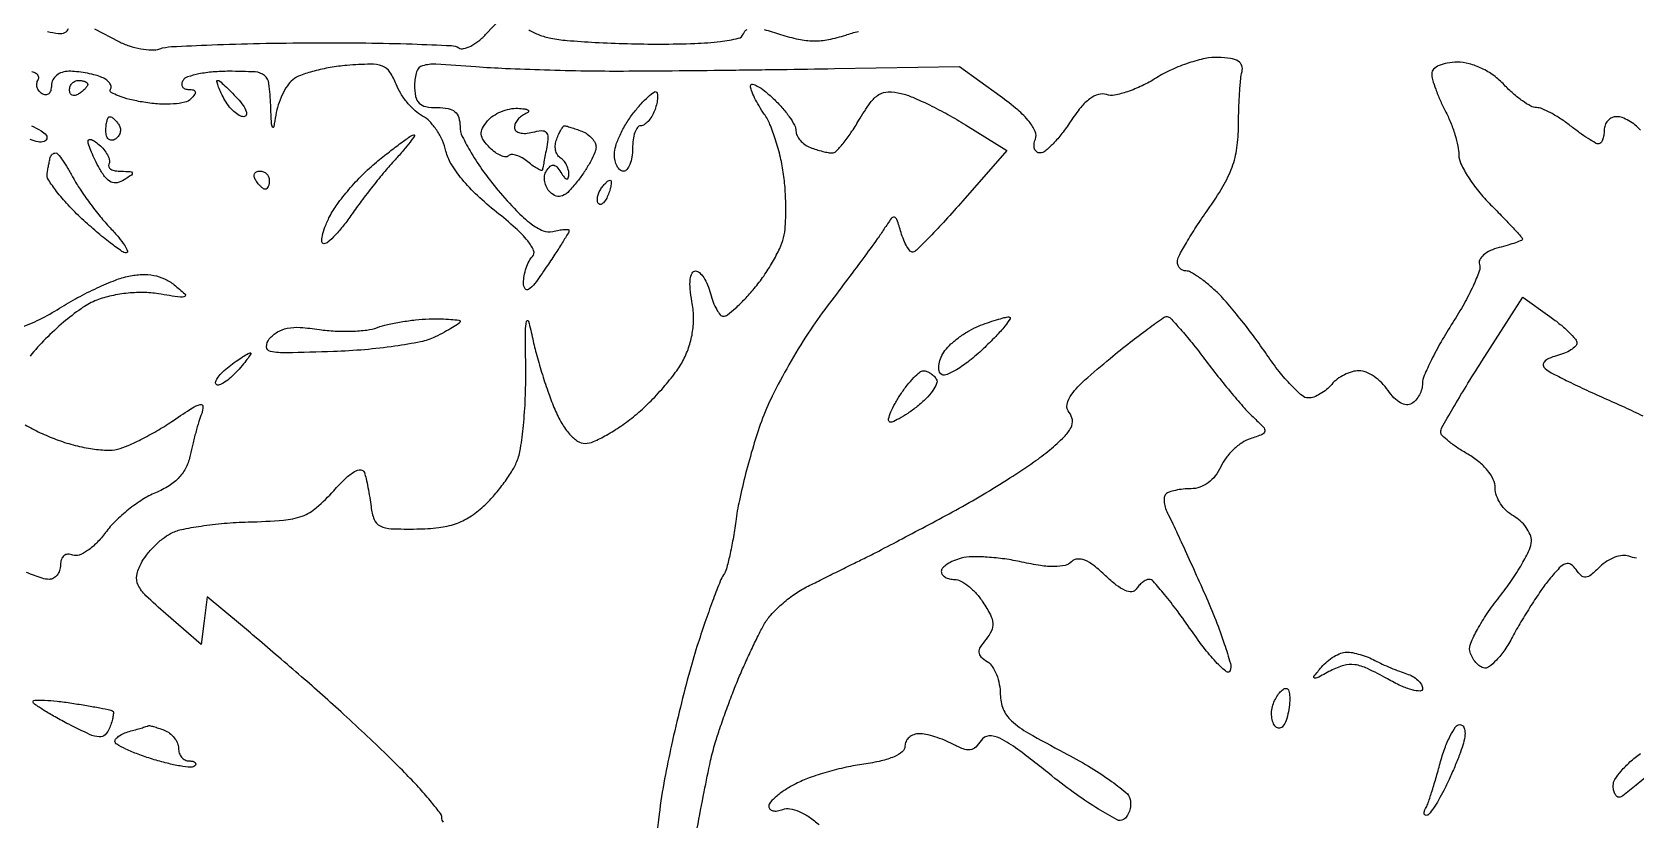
# Model space of a CAD drawing. Extents: x 0 to 102, y 0 to 135.
# Drawn here: x 65.55 to 80.5, y 30.41 to 37.76 of the extents above; entities that cross this region are included whole.
import ezdxf

# ---------------------------------------------------------------- set-up
doc = ezdxf.new("R2010")
doc.units = 0
doc.header["$MEASUREMENT"] = 0

msp = doc.modelspace()

# ---------------------------------------------------------------- linework, layer by layer
for points in [[(66.136028, 37.789721), (66.361679, 37.671491, 0.040499), (66.459571, 37.62991, 0.035796), (66.566998, 37.602576, 0.037541), (66.667755, 37.592207, 0.083905), (66.743765, 37.602912, -0.064044), (66.853841, 37.622876, -0.003075), (67.227748, 37.639846, -0.004985), (67.673218, 37.652873, -0.003566), (68.17169, 37.658922, -0.003944), (68.665203, 37.657497, -0.00595), (69.09502, 37.647751, -0.002597), (69.460597, 37.633206, -0.127844), (69.529446, 37.611964, 0.19814), (69.574741, 37.604545, 0.060817), (69.641147, 37.62881, 0.050286), (69.71606, 37.677071, 0.037011), (69.788565, 37.744182), (69.961416, 37.929716)], [(65.697085, 37.765039, 0.030636), (65.800175, 37.745784, 0.139267), (65.85993, 37.75502, 0.208418), (65.892412, 37.791337, 0.079864)], [(70.181349, 37.781112, 0.04686), (70.278397, 37.733303, 0.041698), (70.3865, 37.70213, 0.02919), (70.539193, 37.680763, 0.00666), (70.799662, 37.663194, 0.006869), (71.100956, 37.651049, 0.006638), (71.405925, 37.647, 0.008961), (71.730041, 37.652809, 0.022066), (71.967263, 37.67182, 0.02335), (72.133981, 37.700573, 0.263766), (72.181966, 37.743799, -0.199688), (72.215823, 37.782718, -0.120491)], [(72.374043, 37.782715, -0.015262), (72.527416, 37.737238, 0.027813), (72.694771, 37.692151, 0.049383), (72.836604, 37.676649, 0.050836), (72.975893, 37.689417, 0.031456), (73.135046, 37.731054, -0.0185), (73.252833, 37.765151, -0.02389)], [(80.5392, 36.8433, 0.048188), (80.490291, 36.891856, 0.041499), (80.430585, 36.932923, 0.04354), (80.369597, 36.961082, 0.086594), (80.317341, 36.9702, 0.108083), (80.272878, 36.960475, 0.099644), (80.235034, 36.932923, 0.09558), (80.209659, 36.891747, 0.090674), (80.2008, 36.8433, -0.037626), (80.197138, 36.794703, -0.056466), (80.186081, 36.753677, -0.074143), (80.169885, 36.725655, -0.228536), (80.150694, 36.7164, -0.131583), (80.120809, 36.724403, -0.01114), (80.05212, 36.766103, -0.014171), (79.971527, 36.820793, -0.010488), (79.885485, 36.8856, 0.020694), (79.795741, 36.950367, 0.022992), (79.703975, 37.005097, 0.023138), (79.622143, 37.044177, 0.100149), (79.569638, 37.0548, -0.126651), (79.518189, 37.068045, -0.027766), (79.440121, 37.116928, -0.027215), (79.353662, 37.185338, -0.023209), (79.2702, 37.2663, 0.045709), (79.172343, 37.35304, 0.045986), (79.060545, 37.420358, 0.048227), (78.944092, 37.463357, 0.06442), (78.832453, 37.4778, 0.040518), (78.739221, 37.470232, 0.063915), (78.662406, 37.44734, 0.086529), (78.611396, 37.413191, 0.20614), (78.593921, 37.37205, 0.069593), (78.602057, 37.315899, 0.01669), (78.631413, 37.226182, 0.016826), (78.672407, 37.124509, 0.015958), (78.720821, 37.02398, -0.024661), (78.769202, 36.918881, -0.020832), (78.810076, 36.803494, -0.021344), (78.83849, 36.694986, -0.053406), (78.8472, 36.61367, 0.112828), (78.866425, 36.529558, 0.029633), (78.934179, 36.408048, 0.028542), (79.029968, 36.275275, 0.025844), (79.1433, 36.14958, -0.003894), (79.256796, 36.034303, -0.006098), (79.352421, 35.933213, -0.002081), (79.43313, 35.845046, -0.186391), (79.4394, 35.828811, -0.304379), (79.431483, 35.817011, -0.009869), (79.375506, 35.795353, -0.015892), (79.305266, 35.772258, -0.009995), (79.22189, 35.749551, 0.046124), (79.141122, 35.721154, 0.069284), (79.078275, 35.680993, 0.09359), (79.042076, 35.635972, 0.205916), (79.038426, 35.592823, -0.171574), (79.037292, 35.530192, -0.017597), (78.979681, 35.391269, -0.020331), (78.8961, 35.226306, -0.01487), (78.790635, 35.050108, 0.011938), (78.682717, 34.872184, 0.014934), (78.591589, 34.701944, 0.01316), (78.523908, 34.556408, 0.102602), (78.5088, 34.483557, -0.069762), (78.501402, 34.430793, -0.052658), (78.479458, 34.376456, -0.053386), (78.447137, 34.328773, -0.078875), (78.408914, 34.295853, -0.167499), (78.36029, 34.284895, -0.098381), (78.302832, 34.303071, -0.074223), (78.242724, 34.348832, -0.046481), (78.187095, 34.41776, 0.050568), (78.129446, 34.488011, 0.04655), (78.057352, 34.547456, 0.049682), (77.982372, 34.588146, 0.099812), (77.91664, 34.6014, 0.071445), (77.852065, 34.592126, 0.044601), (77.780809, 34.564123, 0.043901), (77.714046, 34.523068, 0.05982), (77.6628, 34.4745, -0.046651), (77.614191, 34.425945, -0.041031), (77.555379, 34.384877, -0.043211), (77.495688, 34.356688, -0.088942), (77.445005, 34.3476, -0.180976), (77.386123, 34.369634, -0.022455), (77.285322, 34.465643, -0.024159), (77.172184, 34.595545, -0.017796), (77.059349, 34.74945, 0.010476), (76.940056, 34.917259, 0.00894), (76.807506, 35.089172, 0.009038), (76.681311, 35.241211, 0.025159), (76.585626, 35.34165, 0.01838), (76.502962, 35.414528, 0.022519), (76.420421, 35.476085, 0.021761), (76.347806, 35.52083, 0.127871), (76.304841, 35.532, -0.104328), (76.274224, 35.538459, -0.09904), (76.248171, 35.556794, -0.096615), (76.23071, 35.584186, -0.093989), (76.2246, 35.616404, -0.123603), (76.237537, 35.667939, -0.009406), (76.308236, 35.794116, -0.012487), (76.400262, 35.942705, -0.009177), (76.509319, 36.102854, 0.021236), (76.649671, 36.320038, 0.045455), (76.734692, 36.500441, 0.051418), (76.779539, 36.678433, 0.035626), (76.794658, 36.8856, -0.007517), (76.797239, 37.040419, -0.008178), (76.80447, 37.190795, -0.007759), (76.814758, 37.319238, -0.039293), (76.827189, 37.389963, 0.149116), (76.824761, 37.445735, 0.174504), (76.791407, 37.486553, 0.097333), (76.720596, 37.51209, 0.028773), (76.6053, 37.523022, 0.062016), (76.485216, 37.512564, 0.027478), (76.331425, 37.470715, 0.026681), (76.17132, 37.407883, 0.03245), (76.029359, 37.33176, -0.027375), (75.895524, 37.258238, -0.030993), (75.759794, 37.203136, -0.03254), (75.640335, 37.171534, -0.12447), (75.564059, 37.175665, 0.144945), (75.488599, 37.176712, 0.092124), (75.4092, 37.137599, 0.062331), (75.323794, 37.055449, 0.026062), (75.229772, 36.926013, -0.020619), (75.149791, 36.813348, -0.027298), (75.067507, 36.718225, -0.026872), (74.993024, 36.648931, -0.175673), (74.945771, 36.6318, -0.160933), (74.914469, 36.642143, -0.151634), (74.894581, 36.669331, -0.110877), (74.890026, 36.710677, -0.063909), (74.901925, 36.759564, 0.197556), (74.900201, 36.832379, 0.068046), (74.844087, 36.923973, 0.04567), (74.736802, 37.033117, 0.018738), (74.573269, 37.161414), (74.195585, 37.4355), (73.031642, 37.415195, -0.000859), (72.527206, 37.407262, -0.00065), (71.973521, 37.400225, -0.000657), (71.453624, 37.394976, -0.001528), (71.064, 37.392746, -0.004702), (70.714528, 37.3951, -0.003494), (70.328641, 37.404027, -0.003531), (69.96464, 37.417566, -0.007973), (69.68925, 37.434161, 0.00508), (69.314824, 37.458898, 0.085652), (69.192109, 37.444714, 0.252759), (69.136493, 37.389572, 0.073768), (69.1182, 37.26626, 0.045547), (69.127994, 37.158971, 0.152013), (69.160504, 37.097096, 0.151986), (69.222389, 37.064591, 0.045525), (69.3297, 37.0548, -0.044874), (69.430997, 37.045691, -0.128793), (69.494514, 37.016133, -0.150957), (69.52951, 36.96265, -0.070057), (69.5412, 36.879628, 0.113226), (69.562627, 36.786219, 0.021622), (69.645795, 36.631869, 0.022056), (69.760954, 36.456697, 0.01872), (69.897267, 36.282181, 0.015599), (70.067216, 36.092938, 0.040501), (70.204023, 35.971266, 0.05974), (70.315778, 35.906294, 0.167299), (70.404867, 35.899533, -0.017846), (70.462981, 35.912534, -0.031273), (70.511887, 35.918524, -0.035171), (70.547554, 35.918133, -0.390603), (70.5564, 35.908537, -0.136349), (70.550616, 35.88772, -0.002857), (70.494272, 35.795359, -0.006428), (70.425952, 35.687906, -0.004259), (70.3449, 35.566251, -0.00974), (70.238853, 35.416352, -0.081778), (70.179684, 35.358699, -0.43613), (70.147953, 35.365572, -0.134548), (70.1334, 35.418674, -0.044382), (70.13953, 35.487601, -0.036785), (70.157831, 35.558991, -0.038235), (70.184666, 35.622298, -0.077164), (70.216571, 35.665931, 0.309954), (70.227085, 35.722344, 0.065897), (70.17214, 35.812273, 0.040492), (70.05907, 35.930999, 0.014737), (69.881128, 36.080689, -0.0218), (69.703751, 36.234235, -0.030629), (69.5607, 36.387034, -0.035186), (69.458882, 36.52939, -0.083778), (69.410381, 36.649642, 0.051716), (69.378152, 36.747045, 0.041783), (69.324689, 36.843437, 0.043299), (69.259409, 36.92475, 0.079264), (69.191874, 36.976047, -0.062012), (69.12241, 37.025143, -0.035129), (69.05122, 37.099829, -0.034511), (68.989056, 37.186497, -0.047511), (68.946682, 37.272396, 0.058261), (68.888279, 37.384658, 0.153692), (68.818024, 37.440282, 0.096794), (68.707322, 37.45948, 0.015461), (68.486818, 37.447961, 0.021614), (68.3319, 37.428285, 0.022562), (68.181495, 37.395492, 0.02296), (68.054761, 37.355495, 0.085486), (67.982508, 37.313918, 0.072964), (67.93274, 37.258574, 0.034752), (67.885275, 37.175146, 0.033516), (67.846933, 37.079365, 0.040511), (67.824598, 36.985159, -0.007916), (67.805951, 36.874974, -0.713018), (67.794581, 36.873274, -0.107784), (67.784875, 36.908937, -0.002767), (67.777276, 37.07595, 0.02083), (67.760742, 37.278152, 0.193), (67.719145, 37.353477, 0.159436), (67.632926, 37.386791, 0.013128), (67.388893, 37.3932, 0.02093), (67.241195, 37.387015, 0.027868), (67.108191, 37.368349, 0.027581), (67.003175, 37.3415, 0.179846), (66.9609, 37.3086, 0.103804), (66.949252, 37.27636, 0.179349), (66.955261, 37.248851, 0.165378), (66.978406, 37.230402, 0.086517), (67.015127, 37.224, -0.055415), (67.05871, 37.219155, -0.292787), (67.074831, 37.20285, -0.217313), (67.069037, 37.176684, -0.034893), (67.033845, 37.136205, -0.140088), (66.976093, 37.104126, -0.039121), (66.872863, 37.088475, -0.034259), (66.742538, 37.087984, -0.023465), (66.595463, 37.104472, -0.01882), (66.463842, 37.130633, -0.034665), (66.359692, 37.163209, -0.044782), (66.291978, 37.196921, -0.414837), (66.285152, 37.225702, 0.19675), (66.289955, 37.254543, 0.113278), (66.27443, 37.286757, 0.081216), (66.240176, 37.317661, 0.051431), (66.192095, 37.342035, 0.031598), (66.129359, 37.361664, 0.017171), (66.050258, 37.37817, 0.017047), (65.968334, 37.389489, 0.025806), (65.896481, 37.3932, 0.078153), (65.833877, 37.383355, 0.092887), (65.781373, 37.35486, 0.10298), (65.746571, 37.312096, 0.120036), (65.7342, 37.261307, -0.067432), (65.727888, 37.214717, -0.140899), (65.708943, 37.183767, -0.190788), (65.680872, 37.173056, -0.136093), (65.64822, 37.182553, -0.090427), (65.619094, 37.208825, -0.095498), (65.601794, 37.243216, -0.099685), (65.598933, 37.280327, -0.108373), (65.610913, 37.314446, 0.213962), (65.614865, 37.344214, 0.177444), (65.595586, 37.370066, 0.09939), (65.551823, 37.387578, 0.04566)], [(69.388019, 30.393798, -0.189078), (69.372, 30.434645, 0.164439), (69.358906, 30.473383, 0.008377), (69.27542, 30.579048, 0.012639), (69.169183, 30.702471, 0.008764), (69.043217, 30.836738, 0.007177), (68.885061, 30.994896, 0.003439), (68.677721, 31.193616, 0.003408), (68.45841, 31.398122, 0.004858), (68.260667, 31.576497, 0.001839), (68.064151, 31.749049, 0.001421), (67.848753, 31.935708, 0.001437), (67.646623, 32.108855, 0.00345), (67.49561, 32.235678), (67.18432, 32.493462), (67.15721, 32.271384), (67.1301, 32.049305), (66.800585, 32.335097, -0.012774), (66.615032, 32.504526, -0.08754), (66.542377, 32.604046, -0.162548), (66.530321, 32.693685, -0.07585), (66.569874, 32.805506, -0.043314), (66.62045, 32.883044, -0.0282), (66.691065, 32.963405, -0.028332), (66.769471, 33.034543, -0.047232), (66.843692, 33.083787, -0.070531), (66.945338, 33.120956, -0.015531), (67.128616, 33.154057, -0.015861), (67.344798, 33.179226, -0.014664), (67.56788, 33.191476, 0.012855), (67.895809, 33.208294, 0.068618), (68.070575, 33.24627, 0.091044), (68.204987, 33.32549, 0.031909), (68.365326, 33.483463, -0.018418), (68.474873, 33.597374, -0.05812), (68.558946, 33.661551, -0.135641), (68.616243, 33.677177, -0.320978), (68.650251, 33.652663, -0.025006), (68.66607, 33.596603, -0.008491), (68.683568, 33.513721, -0.008419), (68.699828, 33.42135, -0.009589), (68.712202, 33.3324, 0.062885), (68.741576, 33.21474, 0.18961), (68.796632, 33.155048, 0.103738), (68.900995, 33.129037, 0.012651), (69.138111, 33.126139, 0.025877), (69.34298, 33.139437, 0.052811), (69.499996, 33.174892, 0.060264), (69.632453, 33.238548, 0.045264), (69.760437, 33.337639, 0.026177), (69.851855, 33.432077, 0.019295), (69.943194, 33.545439, 0.019605), (70.021394, 33.659638, 0.04066), (70.071244, 33.7554, 0.061827), (70.105392, 33.876344, 0.013558), (70.132291, 34.091156, 0.013915), (70.149854, 34.342974, 0.012965), (70.153956, 34.6014, -0.001787), (70.15156, 34.971317, -0.054598), (70.161343, 35.063103, -0.787889), (70.179468, 35.063482, -0.012478), (70.218702, 34.8975, 0.015172), (70.255631, 34.744949, 0.008987), (70.30842, 34.565313, 0.008989), (70.367595, 34.387803, 0.015258), (70.424249, 34.24185, 0.030956), (70.489817, 34.110392, 0.051097), (70.562536, 34.009954, 0.064968), (70.636881, 33.945758, 0.146668), (70.70746, 33.9246, 0.104492), (70.784926, 33.940968, 0.023714), (70.905702, 34.00139, 0.023555), (71.041056, 34.085948, 0.020973), (71.173389, 34.186014, 0.023477), (71.304533, 34.304877, 0.018105), (71.436327, 34.445974, 0.018434), (71.550023, 34.587073, 0.041059), (71.623152, 34.703891, 0.041051), (71.676963, 34.83289, 0.042143), (71.7084, 34.967823, 0.042054), (71.716808, 35.106386, 0.040521), (71.702154, 35.246177, -0.023249), (71.685673, 35.364016, -0.052074), (71.686719, 35.454285, -0.084239), (71.703577, 35.5121, -0.287281), (71.735355, 35.532, -0.191532), (71.772422, 35.51726, -0.05742), (71.812266, 35.469872, -0.048347), (71.848561, 35.401462, -0.036333), (71.87526, 35.3205, 0.028377), (71.90055, 35.239503, 0.040082), (71.932698, 35.171128, 0.04571), (71.966571, 35.122764, 0.220591), (71.996251, 35.109, 0.16927), (72.033928, 35.122131, 0.016514), (72.108556, 35.185469, 0.019446), (72.194353, 35.269611, 0.014187), (72.283204, 35.36932, 0.024162), (72.370949, 35.484458, 0.019865), (72.45346, 35.615146, 0.020314), (72.519679, 35.741476, 0.049109), (72.555202, 35.840619, 0.044863), (72.572061, 35.947645, 0.016298), (72.577285, 36.101349, 0.016009), (72.572092, 36.270849, 0.018395), (72.556022, 36.431941, 0.023138), (72.526682, 36.590936, 0.020162), (72.481679, 36.754134, 0.020649), (72.428873, 36.898489, 0.054815), (72.376145, 36.994666, -0.018837), (72.327245, 37.070398, -0.020846), (72.285925, 37.147127, -0.020754), (72.256344, 37.215038, -0.092588), (72.2484, 37.257571, -0.465523), (72.265569, 37.272015, -0.084592), (72.310528, 37.256074, -0.042118), (72.378641, 37.210102, -0.019077), (72.4599, 37.1394, -0.023735), (72.54086, 37.055765, -0.027612), (72.609272, 36.968786, -0.028296), (72.658065, 36.890033, -0.125176), (72.6714, 36.837604, 0.113113), (72.68131, 36.794359, 0.065947), (72.710709, 36.749704, 0.06067), (72.754052, 36.710472, 0.062095), (72.805219, 36.683151, 0.015301), (72.861539, 36.663494, 0.014404), (72.920093, 36.646884, 0.014536), (72.972807, 36.635178, 0.047399), (73.008363, 36.6318, 0.204713), (73.044691, 36.647324, 0.019444), (73.110135, 36.721309, 0.022344), (73.183555, 36.819785, 0.015733), (73.257472, 36.936512, -0.020895), (73.362827, 37.099146, -0.096992), (73.443494, 37.17594, -0.140818), (73.531158, 37.201874, -0.063519), (73.651286, 37.187506, -0.040095), (73.759203, 37.151017, -0.012306), (73.915602, 37.079137, -0.012227), (74.087347, 36.989752, -0.013104), (74.250532, 36.894023), (74.635748, 36.654259), (74.224624, 36.184649, -0.005347), (74.06319, 36.004181, -0.00809), (73.918528, 35.850955, -0.003821), (73.793272, 35.724461, -0.165034), (73.759917, 35.70812, -0.252673), (73.735652, 35.717435, -0.042732), (73.70563, 35.759148, -0.03781), (73.675697, 35.819132, -0.025314), (73.650353, 35.89155, 0.010496), (73.612536, 36.01083, 0.267601), (73.587866, 36.03246, 0.295261), (73.558631, 36.020874, 0.012186), (73.492436, 35.92305, -0.01411), (73.429164, 35.830315, -0.002061), (73.294681, 35.646288, -0.002329), (73.133761, 35.430096, -0.001996), (72.962372, 35.20395, 0.019632), (72.784895, 34.951769, 0.014016), (72.60564, 34.65673, 0.014184), (72.45041, 34.3654, 0.029195), (72.349166, 34.127809, 0.013526), (72.274327, 33.899996, 0.009688), (72.202554, 33.641641, 0.009793), (72.143742, 33.392723, 0.020661), (72.109957, 33.197209, -0.010405), (72.084919, 33.032222, -0.012789), (72.054433, 32.87947, -0.011253), (72.022871, 32.75327, -0.085298), (71.996956, 32.6979, 0.057868), (71.96561, 32.639461, 0.004683), (71.902943, 32.476618, 0.006259), (71.832244, 32.280182, 0.004769), (71.759582, 32.0634, 0.012166), (71.68164, 31.801784, 0.005935), (71.594337, 31.464592, 0.005883), (71.511776, 31.111528, 0.008473), (71.447713, 30.797106, 0.014807), (71.39625, 30.466542, 0.008287), (71.352282, 30.061981, 0.008262)], [(65.548504, 36.885967, -0.023994), (65.638326, 36.838367, -0.090731), (65.686113, 36.796769, -0.264135), (65.691299, 36.764033, -0.219791), (65.665855, 36.738926, -0.134514), (65.611112, 36.734615, -0.050123), (65.536514, 36.756794, -0.045093)], [(65.440845, 35.002838, 0.031942), (65.624458, 35.079899, 0.025588), (65.811393, 35.185051, -0.017312), (65.97872, 35.282852, -0.014994), (66.160531, 35.373913, -0.015246), (66.330278, 35.446454, -0.041952), (66.454946, 35.483589, -0.041224), (66.578204, 35.498859, -0.057746), (66.688746, 35.490607, -0.062212), (66.788064, 35.458339, -0.059646), (66.877946, 35.402293, -0.011412), (66.978538, 35.317647, -0.512592), (66.976232, 35.294406, -0.169308), (66.936423, 35.286786, -0.003473), (66.732707, 35.318252, 0.037514), (66.586364, 35.330752, 0.030429), (66.429015, 35.322779, 0.03067), (66.275377, 35.295965, 0.04044), (66.140232, 35.251937, 0.055686), (66.010336, 35.179783, 0.021431), (65.847247, 35.052909, 0.020904), (65.680525, 34.898892, 0.024183), (65.535579, 34.738493, 0.011863)], [(80.503125, 32.853613, -0.060124), (80.430127, 32.871965, 0.119661), (80.372431, 32.879404, 0.060366), (80.300585, 32.862539, 0.054779), (80.226507, 32.825783, 0.053892), (80.161731, 32.773645, -0.022621), (80.079727, 32.698743, -0.14572), (80.02873, 32.67685, -0.221757), (79.985838, 32.69108, -0.059644), (79.9387, 32.74763, 0.099085), (79.891093, 32.796407, 0.24314), (79.842791, 32.802379, 0.116383), (79.783304, 32.762914, 0.018031), (79.6897, 32.6556, 0.019028), (79.611867, 32.551748, 0.008823), (79.518418, 32.41141, 0.008725), (79.425319, 32.260365, 0.012017), (79.347379, 32.121314, -0.027129), (79.274556, 32.000127, -0.039958), (79.196976, 31.903245, -0.046107), (79.125451, 31.840061, -0.242814), (79.075307, 31.832225, -0.089357), (79.034783, 31.854344, -0.056129), (78.996693, 31.892788, -0.054104), (78.966614, 31.940707, -0.065268), (78.949805, 31.99108, -0.151363), (78.957475, 32.061352, -0.022966), (79.020309, 32.189757, -0.023972), (79.111442, 32.338753, -0.018686), (79.223934, 32.49167, 0.01712), (79.338244, 32.646044, 0.020346), (79.434937, 32.799433, 0.019598), (79.505241, 32.933628, 0.109871), (79.523179, 33.012173, 0.099357), (79.511064, 33.07436, 0.057561), (79.474056, 33.141232, 0.054284), (79.419449, 33.202384, 0.060579), (79.3548, 33.2478, -0.069904), (79.290089, 33.295079, -0.056201), (79.235302, 33.361737, -0.057684), (79.198117, 33.436711, -0.086512), (79.1856, 33.508511, 0.110778), (79.168014, 33.586913, 0.05932), (79.115057, 33.671416, 0.051826), (79.034051, 33.752995, 0.042032), (78.932335, 33.822785, -0.017311), (78.835285, 33.882548, -0.02423), (78.753309, 33.94295, -0.022124), (78.692274, 33.997321, -0.200186), (78.678535, 34.029485, -0.130969), (78.689464, 34.07195, -0.003189), (78.790621, 34.24914, -0.006725), (78.914181, 34.455941, -0.004498), (79.060855, 34.689361), (79.443709, 35.286653), (79.695355, 35.107466, -0.016904), (79.791735, 35.033804, -0.023013), (79.873079, 34.960654, -0.020953), (79.933466, 34.895895, -0.17902), (79.947, 34.859306, -0.204315), (79.934248, 34.829403, -0.051257), (79.891513, 34.796085, -0.043924), (79.830432, 34.764904, -0.032116), (79.758109, 34.740938, 0.037078), (79.685713, 34.716148, 0.111591), (79.643667, 34.68573, 0.223789), (79.634227, 34.653139, 0.178918), (79.652359, 34.620911, 0.054519), (79.708306, 34.583021, 0.005855), (79.847759, 34.511365, 0.007146), (80.01654, 34.430116, 0.005696), (80.2008, 34.347173, -0.005346), (80.386858, 34.263578, -0.0063), (80.561109, 34.180357, -0.005574)], [(71.752112, 30.336305, -0.004588), (71.815916, 30.675167, -0.004402), (71.876216, 30.966512, -0.020434), (71.919342, 31.1328, -0.008212), (71.962666, 31.267566, -0.004694), (72.019165, 31.4289, -0.004686), (72.079061, 31.590173, -0.007756), (72.132991, 31.725, -0.006486), (72.188825, 31.853823, -0.004664), (72.254365, 31.996249, -0.004711), (72.319278, 32.13062, -0.010141), (72.372335, 32.2326, -0.057453), (72.436746, 32.323823, -0.028841), (72.536809, 32.423519, -0.028196), (72.653511, 32.515884, -0.037119), (72.769991, 32.585537, -0.000596), (72.896451, 32.64875, -0.00038), (73.043784, 32.722037, -0.000381), (73.188437, 32.793717, -0.000708), (73.3059, 32.851605, 0.005892), (73.441907, 32.920393, 0.001492), (73.661244, 33.035427, 0.001521), (73.911055, 33.168368, 0.001537), (74.159183, 33.302368, 0.009441), (74.40897, 33.444434, 0.00835), (74.66377, 33.601603, 0.008415), (74.888565, 33.750892, 0.025151), (75.035101, 33.863066, 0.017976), (75.169843, 33.985997, 0.078592), (75.23392, 34.072349, 0.153282), (75.246655, 34.143408, 0.142417), (75.217123, 34.211394, -0.226974), (75.197773, 34.28835, -0.112084), (75.240153, 34.38242, -0.049041), (75.359871, 34.512349, -0.009879), (75.598774, 34.717078, -0.005475), (75.785105, 34.867084, -0.008286), (75.950777, 34.993104, -0.003943), (76.093189, 35.096032, -0.168208), (76.128569, 35.106384, -0.195431), (76.160257, 35.091673, -0.006771), (76.253496, 34.988862, -0.011748), (76.36104, 34.861072, -0.007837), (76.4784, 34.709983, 0.006618), (76.603162, 34.548554, 0.006457), (76.733165, 34.38914, 0.006384), (76.85091, 34.252098, 0.023947), (76.929884, 34.170728, -0.012002), (77.026128, 34.076189, -0.228644), (77.03905, 34.037297, -0.273643), (77.015608, 34.007279, -0.016567), (76.903577, 33.967591, 0.071659), (76.827207, 33.930662, 0.042002), (76.747932, 33.866891, 0.041068), (76.677843, 33.788148, 0.054479), (76.628863, 33.705762, -0.058871), (76.578042, 33.621958, -0.068263), (76.511228, 33.556943, -0.073304), (76.433849, 33.515762, -0.085895), (76.35202, 33.5016, 0.0255), (76.277879, 33.497816, 0.028314), (76.207092, 33.486495, 0.029345), (76.148539, 33.470045, 0.113699), (76.116779, 33.450179, 0.167347), (76.102331, 33.420556, 0.060383), (76.102258, 33.373053, 0.051481), (76.114956, 33.316788, 0.041447), (76.139554, 33.259829, -0.013239), (76.182615, 33.173792, -0.001637), (76.270848, 32.983563, -0.001933), (76.374053, 32.756828, -0.001598), (76.482322, 32.514442, -0.01015), (76.582726, 32.274694, -0.014162), (76.662004, 32.056138, -0.010503), (76.718343, 31.873132, -0.15098), (76.716859, 31.805878, -0.516985), (76.683413, 31.795724, -0.03556), (76.596538, 31.873566, -0.027486), (76.48328, 32.004238, -0.014014), (76.35505, 32.179687, 0.008723), (76.224694, 32.362063, 0.013164), (76.104306, 32.5158, 0.007904), (75.999595, 32.638497, 0.21537), (75.961731, 32.6556, 0.110946), (75.932539, 32.649042, 0.050356), (75.898821, 32.628711, 0.046431), (75.866111, 32.599081, 0.047135), (75.839613, 32.564063, -0.253952), (75.799793, 32.541273, -0.110852), (75.738199, 32.553653, -0.062027), (75.655757, 32.603414, -0.024262), (75.555245, 32.690768, 0.023962), (75.44687, 32.785069, 0.06916), (75.361176, 32.835284, 0.118236), (75.293374, 32.845988, 0.178509), (75.239654, 32.821214, -0.140017), (75.178099, 32.787011, -0.055538), (75.081159, 32.77552, -0.039791), (74.948808, 32.785134, -0.017104), (74.774677, 32.817947, 0.020203), (74.616607, 32.846722, 0.019044), (74.453582, 32.863338, 0.019408), (74.308157, 32.866929, 0.060486), (74.211248, 32.853771, 0.03531), (74.139949, 32.829638, 0.047118), (74.07971, 32.79742, 0.055652), (74.037882, 32.762439, 0.19313), (74.025, 32.730333, 0.163771), (74.034595, 32.701826, 0.095905), (74.061704, 32.677553, 0.077084), (74.10216, 32.661152, 0.057888), (74.14995, 32.6556, -0.125375), (74.207616, 32.640909, -0.044497), (74.278985, 32.593347, -0.040756), (74.351396, 32.524768, -0.037782), (74.413757, 32.443676, -0.024941), (74.482557, 32.3263, -0.09976), (74.50558, 32.246665, -0.133894), (74.492681, 32.177213, -0.060797), (74.442297, 32.098829, 0.031248), (74.388741, 32.025413, 0.15656), (74.375959, 31.976811, 0.191841), (74.394987, 31.935593, 0.050891), (74.45344, 31.890458, -0.109522), (74.500019, 31.844928, -0.050448), (74.539221, 31.769224, -0.046602), (74.565901, 31.677772, -0.047717), (74.5749, 31.583691, 0.098466), (74.601912, 31.447857, 0.110071), (74.678453, 31.338775, 0.055437), (74.836873, 31.223531, 0.009289), (75.1671, 31.043307, -0.014523), (75.395812, 30.915359, -0.019981), (75.59293, 30.786481, -0.017073), (75.745008, 30.670112, -0.174008), (75.785134, 30.60301, -0.067052), (75.788418, 30.548762, -0.062805), (75.777441, 30.494295, -0.067141), (75.754514, 30.447834, -0.106584), (75.722665, 30.417201, -0.267489), (75.663041, 30.415362, -0.013997), (75.490547, 30.514103, -0.01902), (75.284334, 30.65096, -0.012373), (75.056475, 30.823715, 0.006504), (74.737017, 31.071873, 0.045887), (74.570071, 31.175549, 0.131901), (74.467702, 31.196484, 0.241404), (74.396182, 31.154165, -0.063437), (74.345856, 31.09312, -0.158162), (74.294169, 31.068729, -0.123357), (74.229252, 31.076443, -0.031921), (74.132651, 31.120464, 0.026273), (74.053589, 31.157574, 0.021635), (73.965819, 31.188925, 0.022166), (73.882558, 31.210671, 0.052837), (73.819062, 31.2174, 0.085828), (73.76848, 31.208653, 0.093824), (73.725511, 31.183501, 0.100326), (73.696772, 31.14602, 0.11403), (73.6866, 31.101999, -0.224553), (73.661997, 31.049979, -0.068492), (73.58581, 31.003219, -0.047422), (73.465929, 30.963635, -0.021988), (73.304442, 30.934218, 0.020722), (73.139659, 30.904632, 0.015381), (72.960417, 30.858892, 0.015606), (72.793682, 30.805148, 0.033568), (72.669942, 30.751346, 0.023232), (72.573311, 30.695542, 0.031142), (72.491725, 30.635754, 0.032062), (72.432841, 30.579923, 0.189186), (72.4176, 30.541083, 0.197377), (72.428339, 30.514937, 0.143649), (72.456141, 30.499533, 0.094757), (72.49855, 30.49819, 0.052328), (72.548805, 30.511658, -0.135815), (72.615172, 30.518078, -0.057531), (72.701647, 30.492416, -0.0493), (72.796148, 30.440552, -0.038452), (72.887469, 30.367107, -0.035673)], [(65.488765, 34.096288, 0.018292), (65.630428, 34.024194, 0.017342), (65.779495, 33.96126, 0.026517), (65.935987, 33.910822, 0.025074), (66.099876, 33.876125, 0.025918), (66.247909, 33.860275, 0.075329), (66.350065, 33.870063, 0.042881), (66.448781, 33.904054, 0.014498), (66.586041, 33.969736, 0.014298), (66.734289, 34.051478, 0.015934), (66.87225, 34.138814, -0.006648), (67.047783, 34.254555, -0.081448), (67.121322, 34.286264, -0.480656), (67.146091, 34.267374, -0.098365), (67.135091, 34.204408, 0.017739), (67.109051, 34.129263, 0.007557), (67.079321, 34.027023, 0.007466), (67.050858, 33.916906, 0.009726), (67.028284, 33.815267, -0.063302), (66.990028, 33.701933, -0.073292), (66.925918, 33.607881, -0.066509), (66.831841, 33.529704, -0.041212), (66.704092, 33.463495, 0.043479), (66.584502, 33.400827, 0.025767), (66.453468, 33.307061, 0.025653), (66.331458, 33.199199, 0.039755), (66.239219, 33.093202, -0.033778), (66.157173, 32.996614, -0.048704), (66.071612, 32.924288, -0.059447), (65.993374, 32.882991, -0.185415), (65.934836, 32.882975, 0.099382), (65.888395, 32.890866, 0.160738), (65.851075, 32.877304, 0.14746), (65.827041, 32.842965, 0.079632), (65.8188, 32.791551, -0.076331), (65.810834, 32.739674, -0.09007), (65.787736, 32.695778, -0.101627), (65.753377, 32.666591, -0.128055), (65.71305, 32.656426, -0.080687), (65.648677, 32.6674, -0.008308), (65.503238, 32.71991, -0.010177)], [(80.641826, 30.860014, -0.009363), (80.498248, 30.737031, -0.0049), (80.374879, 30.637315, -0.169076), (80.340077, 30.6252, -0.193417), (80.319194, 30.633592, -0.08743), (80.301461, 30.657803, -0.067276), (80.289427, 30.693711, -0.047293), (80.2854, 30.73619, -0.144076), (80.301543, 30.791048, -0.032924), (80.359788, 30.869575, -0.031426), (80.441698, 30.954582, -0.026127), (80.538636, 31.034406, 0.023595)]]:
    msp.add_lwpolyline(points, format="xyb")
for points in [[(65.988, 37.3086, -0.042167), (66.020389, 37.305864, -0.061769), (66.047749, 37.297641, -0.081139), (66.066301, 37.285559, -0.210953), (66.0726, 37.271293, -0.151918), (66.067055, 37.253465, -0.038439), (66.047749, 37.229586, -0.035638), (66.020383, 37.204457, -0.029505), (65.988, 37.1817, -0.082592), (65.955674, 37.168459, -0.161196), (65.928251, 37.171091, -0.182303), (65.910023, 37.188979, -0.108972), (65.9034, 37.219007, -0.093332), (65.90984, 37.253207, -0.09642), (65.928251, 37.282282, -0.099167), (65.95572, 37.301742, -0.105053)], [(67.283212, 37.3086, -0.177154), (67.302245, 37.301638, -0.009676), (67.350908, 37.258897, -0.014065), (67.407497, 37.204225, -0.009734), (67.4685, 37.1394, -0.029262), (67.520782, 37.074357, -0.071687), (67.548815, 37.019903, -0.170442), (67.548631, 36.985523, -0.31697), (67.526888, 36.9702, -0.136127), (67.484149, 36.982056, -0.049756), (67.433382, 37.019903, -0.044735), (67.383249, 37.07466, -0.040155), (67.3416, 37.1394, -0.013923), (67.309147, 37.204321, -0.02586), (67.287095, 37.258897, -0.028282), (67.275687, 37.299215, -0.479972)], [(71.371736, 37.198264, -0.185081), (71.381694, 37.175928, -0.040173), (71.380536, 37.132961, -0.03678), (71.370924, 37.08037, -0.028034), (71.35304, 37.024609, -0.044155), (71.327043, 36.971425, -0.051229), (71.293174, 36.926434, -0.058646), (71.256944, 36.895544, -0.14828), (71.224149, 36.8856, 0.244294), (71.19516, 36.870537, 0.06743), (71.170792, 36.823472, 0.051882), (71.154107, 36.755112, 0.033947), (71.1486, 36.6741, -0.038131), (71.142414, 36.593108, -0.057076), (71.123749, 36.524728, -0.074992), (71.096396, 36.478068, -0.226478), (71.064, 36.4626, -0.180252), (71.03171, 36.474631, -0.09158), (71.004251, 36.508951, -0.071559), (70.985653, 36.560017, -0.051646), (70.9794, 36.620391, -0.079706), (70.991638, 36.696673, -0.02915), (71.031936, 36.798619, -0.028015), (71.089797, 36.906906, -0.029951), (71.158245, 37.005546, -0.015831), (71.22931, 37.090231, -0.026671), (71.294731, 37.155945, -0.025573), (71.348883, 37.20002, -0.369974)], [(66.279107, 36.9702, -0.145859), (66.296738, 36.964945, -0.040575), (66.319753, 36.947066, -0.037297), (66.343712, 36.921588, -0.031646), (66.365087, 36.891446, -0.108373), (66.377067, 36.857327, -0.099685), (66.374206, 36.820216, -0.095498), (66.356906, 36.785825, -0.090427), (66.32778, 36.759553, -0.136093), (66.295128, 36.750056, -0.190788), (66.267057, 36.760767, -0.140899), (66.248112, 36.791717, -0.067432), (66.2418, 36.838307, -0.026751), (66.244506, 36.888846, -0.042195), (66.252759, 36.931456, -0.051652), (66.264714, 36.961487, -0.279105)], [(70.080309, 37.048121, -0.021977), (70.143823, 37.042963, -0.115934), (70.176364, 37.030869, -0.457386), (70.178322, 37.015431, -0.114367), (70.15455, 36.998771, 0.065386), (70.114117, 36.975936, 0.060959), (70.079864, 36.942956, 0.065176), (70.056644, 36.905286, 0.105951), (70.0488, 36.868683, 0.214278), (70.062161, 36.838938, 0.118398), (70.09797, 36.819803, 0.080278), (70.15208, 36.814656, 0.047639), (70.216188, 36.825039, -0.041396), (70.301182, 36.839894, -0.227323), (70.343624, 36.824076, -0.206776), (70.360302, 36.779658, -0.034308), (70.349375, 36.686856, -0.000178), (70.335817, 36.614868, -0.000233), (70.323373, 36.549094, -0.000171), (70.312897, 36.493963, -0.002202), (70.308887, 36.473391, -0.463147), (70.298598, 36.467685, -0.037056), (70.266569, 36.482574, -0.029974), (70.223582, 36.510076, -0.01591), (70.173656, 36.548897, 0.040186), (70.120598, 36.586169, 0.056511), (70.067805, 36.609692, 0.07134), (70.023032, 36.617093, 0.204476), (69.994384, 36.605584, -0.225735), (69.965946, 36.595481, -0.075296), (69.922054, 36.606827, -0.057297), (69.870463, 36.636212, -0.038315), (69.818827, 36.680487, -0.041381), (69.760265, 36.749637, -0.13395), (69.739613, 36.805578, -0.144723), (69.750977, 36.861607, -0.051335), (69.796957, 36.930259, -0.074262), (69.849715, 36.977456, -0.04688), (69.922828, 37.016254, -0.046076), (70.003805, 37.04149, -0.061855)], [(69.111004, 36.801, -0.599281), (69.116638, 36.790462, -0.013944), (69.075664, 36.732659, -0.016105), (69.015398, 36.657636, -0.008514), (68.936139, 36.56835, 0.011637), (68.840675, 36.459447, 0.006573), (68.729808, 36.323274, 0.006558), (68.621537, 36.182917, 0.010695), (68.53385, 36.06075, -0.016647), (68.456347, 35.95544, -0.022878), (68.379417, 35.866567, -0.020638), (68.311242, 35.800421, -0.1843), (68.272923, 35.7858, -0.401334), (68.254133, 35.803779, -0.063296), (68.258753, 35.859829, -0.041762), (68.283199, 35.941112, -0.021782), (68.326289, 36.037814, -0.042584), (68.396277, 36.152517, -0.019116), (68.506163, 36.290877, -0.018763), (68.634149, 36.429104, -0.024243), (68.762081, 36.545414, -0.005735), (68.883716, 36.643354, -0.008557), (68.992481, 36.725922, -0.004401), (69.085745, 36.792984, -0.154871)], [(70.516232, 36.8856, -0.071619), (70.532823, 36.883211, -0.006075), (70.574137, 36.870516, -0.007956), (70.623208, 36.853916, -0.006074), (70.676381, 36.834249, -0.058954), (70.727412, 36.80741, -0.060305), (70.770338, 36.769577, -0.066649), (70.799148, 36.726993, -0.120875), (70.808319, 36.686199, -0.096358), (70.797442, 36.63556, -0.021732), (70.759182, 36.555777, -0.021746), (70.706124, 36.466067, -0.019574), (70.643687, 36.378, -0.024385), (70.558741, 36.278092, -0.102628), (70.494688, 36.233051, -0.182839), (70.438491, 36.230428, -0.1177), (70.382219, 36.264879, -0.078073), (70.349187, 36.310061, -0.073983), (70.330838, 36.364028, -0.078053), (70.329522, 36.418258, -0.105906), (70.345926, 36.464261, -0.056566), (70.379853, 36.507386, -0.226981), (70.410587, 36.518424, -0.189216), (70.442488, 36.501994, -0.039119), (70.48108, 36.450482, 0.021693), (70.51426, 36.402822, 0.185074), (70.536017, 36.389385, 0.398791), (70.550285, 36.398564, 0.056893), (70.555105, 36.436457, 0.071262), (70.549606, 36.478706, 0.053584), (70.532254, 36.522305, 0.054206), (70.506356, 36.560639, 0.078855), (70.475495, 36.587216, -0.126981), (70.448184, 36.615687, -0.081026), (70.432355, 36.659012, -0.072258), (70.430084, 36.710196, -0.066719), (70.442246, 36.761409, -0.017287), (70.462418, 36.80899, -0.02544), (70.483638, 36.849119, -0.023186), (70.503431, 36.879091, -0.239631)], [(65.774327, 36.6318, -0.229224), (65.795636, 36.621489, -0.014105), (65.838956, 36.563459, -0.018666), (65.887744, 36.488294, -0.012567), (65.93799, 36.39915, 0.024624), (66.001021, 36.293369, 0.012503), (66.089997, 36.1665, 0.012389), (66.188547, 36.039886, 0.018085), (66.281986, 35.93385, -0.014918), (66.361733, 35.8445, -0.031155), (66.417142, 35.769541, -0.050211), (66.443745, 35.717674, -0.528382), (66.432508, 35.7012, -0.155515), (66.390307, 35.714651, -0.009447), (66.28231, 35.794392, -0.013374), (66.155957, 35.896913, -0.009447), (66.019406, 36.01845, -0.017944), (65.889318, 36.147674, -0.024525), (65.782454, 36.273572, -0.022837), (65.706268, 36.382786, -0.186036), (65.694647, 36.44145, -0.002625), (65.702468, 36.485039, -0.002622), (65.71075, 36.528562, -0.002564), (65.718377, 36.566491, -0.010359), (65.723625, 36.5895, -0.083584), (65.730684, 36.605663, -0.074377), (65.742881, 36.619374, -0.076441), (65.7582, 36.628614, -0.097841)], [(66.19062, 36.698585, -0.042718), (66.232954, 36.652161, -0.055473), (66.262688, 36.602905, -0.067068), (66.27642, 36.558254, -0.17908), (66.270228, 36.52605, 0.246955), (66.268776, 36.501956, 0.159479), (66.288055, 36.480858, 0.086195), (66.328868, 36.46632, 0.040461), (66.384857, 36.461305, -0.011778), (66.4691, 36.458606, -0.307025), (66.486272, 36.445516, -0.331232), (66.479809, 36.425753, -0.012808), (66.411996, 36.380406, -0.089147), (66.347199, 36.354075, -0.16249), (66.29106, 36.360503, -0.11951), (66.238245, 36.402697, -0.037896), (66.182344, 36.487451, -0.012703), (66.142406, 36.563808, -0.014467), (66.108191, 36.63889, -0.013713), (66.082869, 36.703941, -0.074874), (66.075598, 36.740885, -0.32279), (66.085391, 36.755846, -0.181745), (66.108149, 36.756009, -0.070864), (66.145435, 36.735934, -0.02768)], [(67.675007, 36.4626, -0.093332), (67.709207, 36.45616, -0.09642), (67.738282, 36.437749, -0.099167), (67.757742, 36.41028, -0.105053), (67.7646, 36.378, -0.042167), (67.761864, 36.345611, -0.061769), (67.753641, 36.318251, -0.081139), (67.741559, 36.299699, -0.210953), (67.727293, 36.2934, -0.151918), (67.709465, 36.298945, -0.038439), (67.685586, 36.318251, -0.035638), (67.660457, 36.345617, -0.029505), (67.6377, 36.378, -0.082592), (67.624459, 36.410326, -0.161196), (67.627091, 36.437749, -0.182303), (67.644979, 36.455977, -0.108972)], [(70.939438, 36.378, -0.38326), (70.949356, 36.369089, -0.056204), (70.949195, 36.339651, -0.040274), (70.940733, 36.297529, -0.021914), (70.923993, 36.247451, -0.035865), (70.901891, 36.200271, -0.069269), (70.876769, 36.167095, -0.118528), (70.852962, 36.152551, -0.281567), (70.833577, 36.157223, -0.156651), (70.822241, 36.179287, -0.070517), (70.821482, 36.212204, -0.059701), (70.830676, 36.250267, -0.049364), (70.849021, 36.287771, -0.02576), (70.872912, 36.322315, -0.032473), (70.898584, 36.351495, -0.034154), (70.922514, 36.372319, -0.16338)], [(69.252466, 35.084069, -0.010314), (69.363172, 35.084922, -0.017136), (69.456384, 35.080521, -0.011223), (69.530356, 35.072808, -0.377675), (69.5412, 35.060499, -0.248701), (69.53222, 35.043561, -0.010345), (69.472859, 35.005086, -0.015826), (69.397709, 34.961784, -0.01035), (69.30855, 34.916449, -0.062974), (69.174502, 34.871444, -0.013809), (68.934427, 34.830106, -0.014165), (68.652152, 34.797623, -0.013183), (68.36164, 34.780206, -0.003479), (67.925245, 34.768614, -0.053443), (67.775473, 34.781705, -0.354823), (67.739085, 34.825356, -0.178276), (67.764592, 34.89749, -0.083022), (67.840192, 34.962788, -0.089855), (67.930931, 34.997723, -0.063104), (68.05314, 35.00534, -0.021267), (68.230987, 34.986359, 0.024411), (68.378745, 34.971528, 0.021393), (68.533934, 34.970217, 0.021953), (68.674263, 34.981218, 0.058111), (68.771951, 35.00494, -0.033009), (68.8658, 35.032774, -0.01478), (68.992212, 35.057448, -0.014557), (69.127879, 35.075751, -0.019164)], [(74.655975, 35.103638, -0.608578), (74.666552, 35.08613, -0.032408), (74.618492, 35.018061, -0.022801), (74.532692, 34.921245, -0.010966), (74.414523, 34.804782, -0.021291), (74.28584, 34.693364, -0.034044), (74.166145, 34.610952, -0.037361), (74.068346, 34.562469, -0.304217), (74.021893, 34.572132, -0.160572), (74.003113, 34.61036, -0.07756), (74.004029, 34.665503, -0.064519), (74.023509, 34.728416, -0.051858), (74.05952, 34.789491, -0.049674), (74.115414, 34.851243, -0.02641), (74.195478, 34.916396, -0.026014), (74.285147, 34.974921, -0.036484), (74.371075, 35.016779, -0.010284), (74.455056, 35.04837, -0.010828), (74.538842, 35.075911, -0.010522), (74.612008, 35.096545, -0.046982)], [(67.587362, 34.767909, -0.608061), (67.592426, 34.759769, -0.021056), (67.566441, 34.719955, -0.019112), (67.524571, 34.665846, -0.009694), (67.468031, 34.600881, -0.025505), (67.406005, 34.539, -0.041217), (67.346721, 34.493852, -0.050714), (67.297681, 34.469119, -0.296012), (67.270745, 34.474855, -0.296318), (67.265349, 34.500264, -0.063446), (67.287775, 34.541943, -0.047297), (67.330752, 34.591454, -0.028438), (67.390076, 34.641884, -0.008396), (67.455017, 34.689321, -0.011409), (67.515276, 34.729779, -0.008457), (67.566544, 34.761321, -0.114563)], [(73.860537, 34.6014, -0.093131), (73.890812, 34.595712, -0.052973), (73.924017, 34.578539, -0.050379), (73.954931, 34.553344, -0.058248), (73.978513, 34.523574, -0.241136), (73.981887, 34.481665, -0.053605), (73.946324, 34.416569, -0.044367), (73.88415, 34.34212, -0.029961), (73.801391, 34.26859, -0.016636), (73.712457, 34.203303, -0.026309), (73.631711, 34.154088, -0.024197), (73.565764, 34.122526, -0.304794), (73.540025, 34.127575, -0.276538), (73.533549, 34.153386, -0.026093), (73.556619, 34.217386, -0.027538), (73.594943, 34.29608, -0.017947), (73.64727, 34.38256, -0.020745), (73.707289, 34.466361, -0.02738), (73.769065, 34.537116, -0.027012), (73.824988, 34.588619, -0.174302)], [(77.801207, 31.9788, -0.049456), (77.856726, 31.973295, -0.022625), (77.927477, 31.955763, -0.022145), (78.00093, 31.930404, -0.02842), (78.065798, 31.900376, 0.014122), (78.13279, 31.867007, 0.0088), (78.213037, 31.831529, 0.008828), (78.29346, 31.799311, 0.015807), (78.36075, 31.776131, -0.053496), (78.417373, 31.75172, -0.0596), (78.46531, 31.716549, -0.06803), (78.497903, 31.676483, -0.137622), (78.5088, 31.637642, -0.420912), (78.485563, 31.614929, -0.062296), (78.413402, 31.625632, -0.040056), (78.308183, 31.664249, -0.020056), (78.181885, 31.72871, 0.017235), (77.995637, 31.825098, 0.075152), (77.877119, 31.860863, 0.105782), (77.774438, 31.853899, 0.052844), (77.653135, 31.804873, -0.003156), (77.525386, 31.737817, -0.214793), (77.50153, 31.73653, -0.503558), (77.497518, 31.751105, -0.006334), (77.567409, 31.838049, -0.044439), (77.620533, 31.891903, -0.040396), (77.683982, 31.937454, -0.04278), (77.74778, 31.968777, -0.092988)], [(65.92455, 31.502727, -0.00377), (66.064012, 31.480288, -0.005665), (66.18528, 31.458421, -0.002506), (66.288146, 31.438132, -0.118676), (66.307241, 31.429236, -0.251181), (66.313483, 31.414731, -0.025214), (66.308189, 31.376106, -0.026893), (66.296371, 31.327901, -0.018057), (66.27797, 31.274232, -0.101754), (66.23549, 31.207842, -0.224134), (66.180388, 31.187241, -0.088058), (66.090692, 31.210992, -0.009307), (65.895279, 31.306143, -0.00934), (65.7687, 31.373728, -0.014353), (65.662019, 31.437357, -0.008712), (65.576914, 31.493595, -0.247219), (65.565, 31.516219, -0.410505), (65.579144, 31.530543, -0.012547), (65.670618, 31.529408, -0.018009), (65.786674, 31.52086, -0.010613)], [(77.23712, 31.6404, -0.314869), (77.258758, 31.625274, -0.062239), (77.269981, 31.576531, -0.045874), (77.270705, 31.506325, -0.026885), (77.259373, 31.422975, -0.033448), (77.237539, 31.339472, -0.093722), (77.208169, 31.286907, -0.199546), (77.175087, 31.269665, -0.221503), (77.141432, 31.281928, -0.109472), (77.116186, 31.321549, -0.061891), (77.103388, 31.377303, -0.057287), (77.104166, 31.439731, -0.059948), (77.119178, 31.499353, -0.036824), (77.144593, 31.553336, -0.045728), (77.17615, 31.598968, -0.052435), (77.208834, 31.630635, -0.167754)], [(66.636731, 31.292186, -0.213719), (66.647408, 31.294158, -0.008762), (66.686091, 31.284033, -0.013931), (66.73247, 31.269615, -0.009289), (66.784781, 31.250649, -0.070559), (66.83594, 31.222214, -0.063449), (66.879291, 31.179764, -0.066819), (66.908632, 31.130338, -0.100912), (66.9186, 31.081449, 0.082365), (66.926065, 31.036439, 0.092383), (66.947593, 30.998218, 0.100638), (66.979654, 30.972661, 0.118651), (67.0173, 30.9636, -0.045509), (67.052087, 30.960427, -0.134584), (67.073503, 30.950096, -0.259679), (67.078939, 30.934999, -0.156995), (67.070029, 30.917629, -0.221505), (67.035002, 30.904866, -0.017863), (66.935094, 30.917143, -0.021426), (66.812214, 30.942158, -0.014711), (66.675229, 30.980528, -0.014139), (66.541551, 31.026435, -0.021666), (66.428869, 31.074395, -0.017491), (66.342606, 31.119381, -0.270072), (66.3264, 31.147195, -0.196424), (66.336572, 31.17209, -0.054401), (66.36989, 31.19938, -0.046187), (66.417771, 31.22463, -0.034353), (66.47445, 31.243683, 0.003582), (66.532206, 31.259219, 0.005123), (66.583191, 31.27389, 0.002889), (66.625947, 31.286939, 0.075576)], [(78.856162, 31.302, -0.232265), (78.886146, 31.287277, -0.128251), (78.902514, 31.248865, -0.076198), (78.902247, 31.188257, -0.035693), (78.884483, 31.11165, -0.016507), (78.853625, 31.022208, -0.007803), (78.808247, 30.908874, -0.007723), (78.757023, 30.791626, -0.010816), (78.70741, 30.68865, -0.014389), (78.658786, 30.599514, -0.021093), (78.610568, 30.524341, -0.017333), (78.567345, 30.467149, -0.225972), (78.543935, 30.456, -0.186961), (78.530126, 30.46135, -0.184802), (78.523442, 30.474638, -0.111138), (78.52593, 30.49512, -0.051473), (78.537535, 30.51945, 0.054475), (78.557416, 30.561782, 0.005244), (78.593208, 30.669879, 0.006622), (78.632929, 30.800121, 0.005183), (78.672688, 30.94245, -0.021179), (78.715961, 31.080195, -0.031285), (78.766362, 31.196382, -0.031988), (78.816712, 31.281184, -0.247646)]]:
    msp.add_lwpolyline(points, format="xyb", close=True)

doc.saveas('drawing.dxf')
